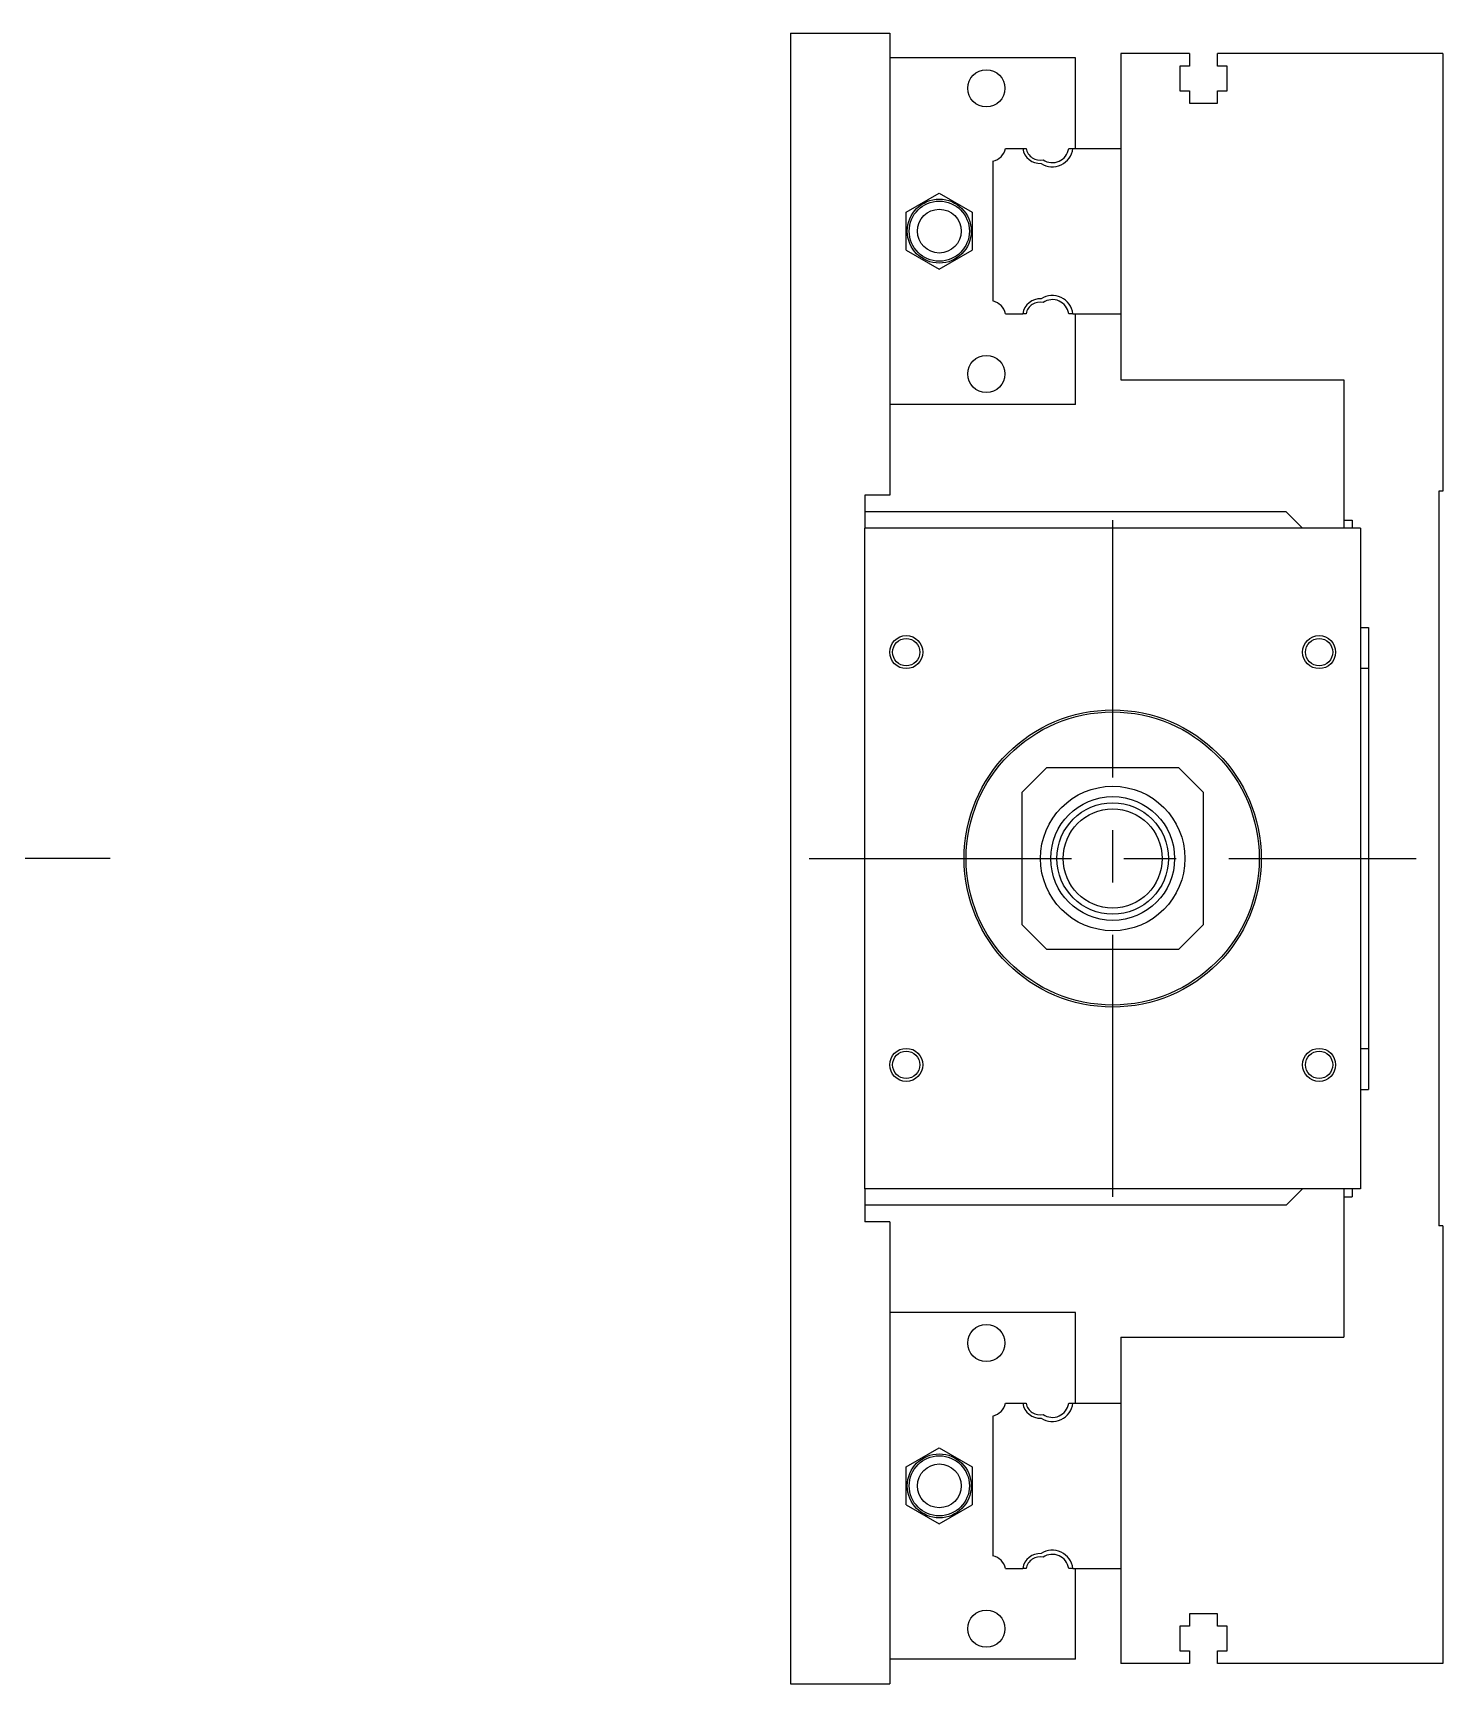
# Model space of a CAD drawing. Extents: x -20 to 990, y -286 to 102.
# Drawn here: x 819.1 to 989.9, y -100 to 100 of the extents above; entities that cross this region are included whole.
import ezdxf

# ---------------------------------------------------------------- set-up
doc = ezdxf.new("R2010")
doc.units = 0
doc.linetypes.add('CENTER', pattern=[50.8, 31.75, -6.35, 6.35, -6.35])
doc.layers.get('0').update_dxf_attribs({"linetype": 'CONTINUOUS'})
doc.layers.add('CENTER', color=1, linetype='CENTER')

msp = doc.modelspace()

# ---------------------------------------------------------------- linework, layer by layer
at = {"color": 7, "linetype": 'CONTINUOUS'}
for p, q in [((910.85, 100), (922.85, 100)), ((910.85, 100), (910.85, -100)), ((922.85, 100), (922.85, 44)), ((945.35, 97), (922.85, 97)), ((945.35, 86), (945.35, 97)), ((950.85, 97.5), (950.85, 86)), ((959.15, 97.5), (950.85, 97.5)), ((959.15, 96), (958, 96)), ((958, 96), (958, 93)), ((959.15, 97.5), (959.15, 96)), ((962.55, 96), (962.55, 97.5)), ((989.85, 97.5), (962.55, 97.5)), ((963.7, 96), (962.55, 96)), ((963.7, 93), (963.7, 96)), ((989.85, 97.5), (989.85, 44.5)), ((958, 93), (959.15, 93)), ((959.15, 93), (959.15, 91.5)), ((962.55, 91.5), (962.55, 93)), ((962.55, 93), (963.7, 93)), ((959.15, 91.5), (962.55, 91.5)), ((935.35, 84.460392), (935.35, 67.539608)), ((936.889608, 86), (938.97154, 86)), ((938.97154, 86), (939.37668, 86)), ((944.527372, 86), (945.031934, 86)), ((945.031934, 86), (950.85, 86)), ((950.85, 86), (950.85, 66)), ((950.85, 86), (950.85, 66)), ((924.850002, 78.309401), (928.850002, 80.618802)), ((928.850002, 80.618802), (932.850002, 78.309401)), ((924.850002, 73.690599), (924.850002, 78.309401)), ((932.850002, 78.309401), (932.850002, 73.690599)), ((924.850002, 73.690599), (928.850002, 71.381198)), ((928.850002, 71.381198), (932.850002, 73.690599)), ((936.889608, 66), (938.97154, 66)), ((939.37668, 66), (938.97154, 66)), ((945.031934, 66), (944.527372, 66)), ((945.031934, 66), (950.85, 66)), ((945.35, 55), (945.35, 66)), ((950.85, 66), (950.85, 58)), ((950.85, 58), (977.85, 58)), ((977.85, 58), (977.85, 41)), ((945.35, 55), (922.85, 55)), ((922.85, 44), (919.85, 44)), ((919.85, 44), (919.85, 40)), ((989.85, 44.5), (989.35, 44.5)), ((989.35, 44.5), (989.35, -44.5)), ((970.85, 42), (919.85, 42)), ((972.85, 40), (970.85, 42)), ((919.85, -40), (919.85, 40)), ((979.85, 40), (919.85, 40)), ((977.85, 41), (978.85, 41)), ((977.85, 41), (977.85, 40)), ((978.85, 41), (978.85, 40)), ((979.85, 40), (979.85, -40)), ((979.85, 28), (980.85, 28)), ((980.85, 28), (980.85, -28)), ((980.85, 23), (979.85, 23)), ((941.85, 11), (938.85, 8)), ((957.85, 11), (941.85, 11)), ((960.85, 8), (957.85, 11)), ((938.85, 8), (938.85, -8)), ((960.85, -8), (960.85, 8)), ((938.85, -8), (941.85, -11)), ((957.85, -11), (960.85, -8)), ((941.85, -11), (957.85, -11)), ((979.85, -23), (980.85, -23)), ((979.85, -28), (980.85, -28)), ((919.85, -40), (919.85, -44)), ((979.85, -40), (919.85, -40)), ((970.85, -42), (972.85, -40)), ((977.85, -40), (977.85, -41)), ((978.85, -40), (978.85, -41)), ((970.85, -42), (919.85, -42)), ((977.85, -41), (977.85, -58)), ((977.85, -41), (978.85, -41)), ((922.85, -44), (919.85, -44)), ((922.85, -44), (922.85, -100)), ((989.85, -44.5), (989.35, -44.5)), ((989.85, -44.5), (989.85, -97.5)), ((945.35, -55), (922.85, -55)), ((945.35, -66), (945.35, -55)), ((950.85, -58), (950.85, -66)), ((950.85, -58), (977.85, -58)), ((936.889608, -66), (938.97154, -66)), ((938.97154, -66), (939.37668, -66)), ((944.527372, -66), (945.031934, -66)), ((945.031934, -66), (950.85, -66)), ((950.85, -66), (950.85, -86)), ((950.85, -66), (950.85, -86)), ((935.35, -67.539608), (935.35, -84.460392)), ((924.850002, -73.690599), (928.850002, -71.381198)), ((928.850002, -71.381198), (932.850002, -73.690599)), ((924.850002, -78.309401), (924.850002, -73.690599)), ((932.850002, -73.690599), (932.850002, -78.309401)), ((924.850002, -78.309401), (928.850002, -80.618802)), ((928.850002, -80.618802), (932.850002, -78.309401)), ((936.889608, -86), (938.97154, -86)), ((939.37668, -86), (938.97154, -86)), ((945.031934, -86), (944.527372, -86)), ((945.031934, -86), (950.85, -86)), ((945.35, -97), (945.35, -86)), ((950.85, -86), (950.85, -97.5)), ((962.55, -91.5), (959.15, -91.5)), ((959.15, -91.5), (959.15, -93)), ((962.55, -93), (962.55, -91.5)), ((959.15, -93), (958, -93)), ((958, -93), (958, -96)), ((963.7, -93), (962.55, -93)), ((963.7, -96), (963.7, -93)), ((958, -96), (959.15, -96)), ((959.15, -96), (959.15, -97.5)), ((962.55, -97.5), (962.55, -96)), ((962.55, -96), (963.7, -96)), ((945.35, -97), (922.85, -97)), ((959.15, -97.5), (950.85, -97.5)), ((989.85, -97.5), (962.55, -97.5)), ((910.85, -100), (922.85, -100))]:
    msp.add_line(p, q, dxfattribs=at)
for centre, radius in [((934.550002, 93.300001), 2.25), ((928.850002, 76), 3.875), ((928.850002, 76), 3.643013), ((928.850002, 76), 2.65), ((934.550002, 58.699999), 2.25), ((924.85, 25), 1.65), ((974.85, 25), 1.65), ((949.85, 0), 18), ((949.85, 0), 17.75), ((949.85, 0), 8.75), ((949.85, 0), 7.5), ((949.85, 0), 6.75), ((949.85, 0), 6), ((924.85, -25), 1.65), ((974.85, -25), 1.65), ((934.550002, -58.699999), 2.25), ((928.850002, -76), 3.875), ((928.850002, -76), 3.643013), ((928.850002, -76), 2.65), ((934.550002, -93.300001), 2.25)]:
    msp.add_circle(centre, radius, dxfattribs=at)
at = {"color": 3, "linetype": 'CONTINUOUS'}
for centre in [(924.85, 25), (974.85, 25), (924.85, -25), (974.85, -25)]:
    msp.add_circle(centre, 2, dxfattribs=at)
at = {"color": 7, "linetype": 'CONTINUOUS'}
for centre, radius, start, end in [((934.85, 86.5), 2.1, 283.774147, 346.225853), ((941.05, 86.3), 2.1, 188.213211, 273.73141), ((941.05, 86.3), 1.7, 190.164249, 282.916417), ((942.55, 86.3), 2.5, 236.952555, 353.107897), ((942.55, 86.3), 2, 235.944202, 351.373073), ((942.55, 65.7), 2.5, 6.892103, 123.047445), ((934.85, 65.5), 2.1, 13.774147, 76.225853), ((941.05, 65.7), 2.1, 86.26859, 171.786789), ((941.05, 65.7), 1.7, 77.083583, 169.835751), ((942.55, 65.7), 2, 8.626927, 124.055798), ((934.85, -65.5), 2.1, 283.774147, 346.225853), ((941.05, -65.7), 2.1, 188.213211, 273.73141), ((941.05, -65.7), 1.7, 190.164249, 282.916417), ((942.55, -65.7), 2.5, 236.952555, 353.107897), ((942.55, -65.7), 2, 235.944202, 351.373073), ((942.55, -86.3), 2.5, 6.892103, 123.047445), ((934.85, -86.5), 2.1, 13.774147, 76.225853), ((941.05, -86.3), 2.1, 86.26859, 171.786789), ((941.05, -86.3), 1.7, 77.083583, 169.835751), ((942.55, -86.3), 2, 8.626927, 124.055798)]:
    msp.add_arc(centre, radius, start, end, dxfattribs=at)
at = {"layer": 'CENTER', "color": 1, "linetype": 'CENTER'}
for p, q in [((949.85, -41), (949.85, 41)), ((828.445, 0), (-20, 0)), ((913.1, 0), (986.6, 0))]:
    msp.add_line(p, q, dxfattribs=at)

doc.saveas('drawing.dxf')
